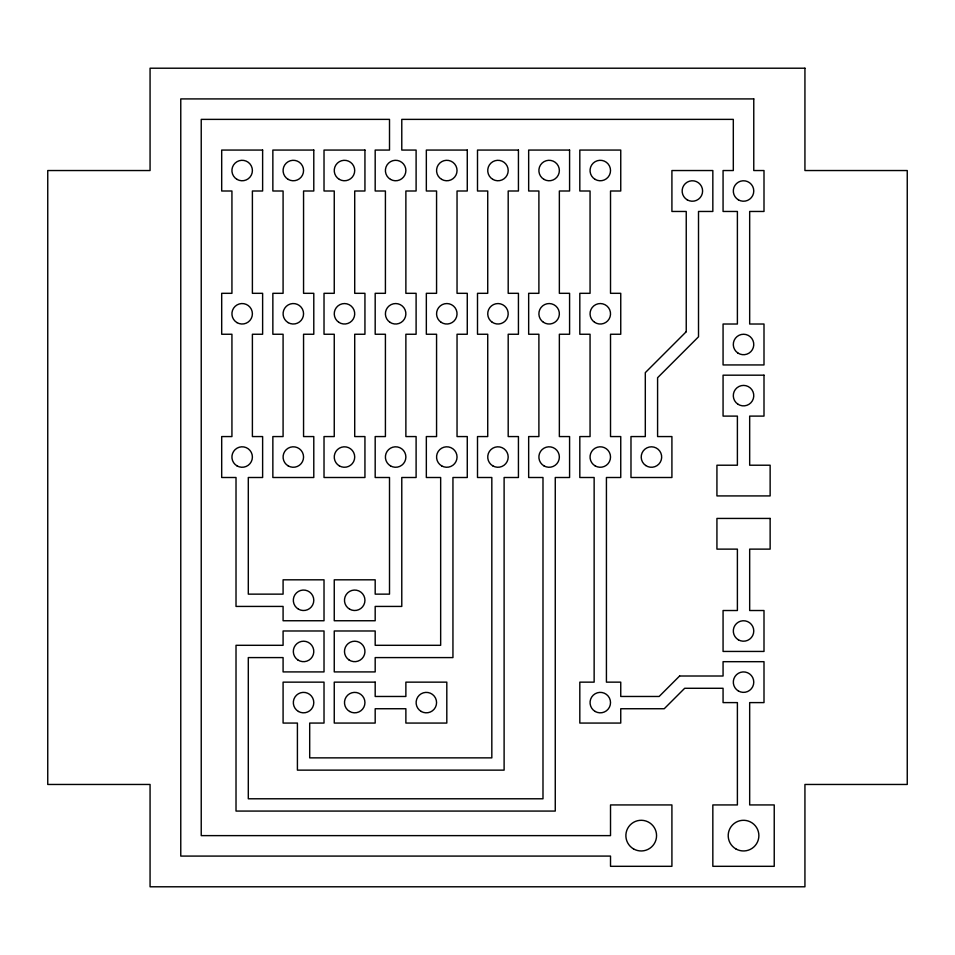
<?xml version="1.0" encoding="UTF-8"?>
<svg xmlns="http://www.w3.org/2000/svg" width="955" height="955" viewBox="0 0 955 955"><rect width="100%" height="100%" fill="white"/><g stroke="black" fill="none" stroke-linecap="round" stroke-linejoin="round"><path stroke-width="1.43" d="M686.239 331.707L645.305 372.641L645.305 436.566L630.98 436.566L630.98 477.5L671.914 477.5L671.914 436.566L657.589 436.566L657.589 377.726L698.511 336.793L698.511 211.461L712.836 211.461L712.836 170.539L671.914 170.539L671.914 211.461L686.239 211.461L686.239 331.707M679.602 676.009L659.141 696.47L620.75 696.47L620.75 682.145L606.425 682.145L606.425 477.5L620.75 477.5L620.75 436.566L610.52 436.566L610.52 334.25L620.75 334.25L620.75 293.316L610.52 293.316L610.52 191L620.75 191L620.75 150.066L579.816 150.066L579.816 191L590.059 191L590.059 293.316L579.816 293.316L579.816 334.25L590.059 334.25L590.059 436.566L579.816 436.566L579.816 477.5L594.141 477.5L594.141 682.145L579.816 682.145L579.816 723.066L620.75 723.066L620.75 708.741L664.226 708.741L684.687 688.28L723.066 688.28L723.066 702.605L737.391 702.605L737.391 804.934L712.836 804.934L712.836 866.316L774.23 866.316L774.23 804.934L749.675 804.934L749.675 702.605L764 702.605L764 661.684L723.066 661.684L723.066 676.009L679.602 676.009M804.934 68.211L150.066 68.211L150.066 170.539L47.75 170.539L47.75 784.461L150.066 784.461L150.066 886.789L804.934 886.789L804.934 784.461L907.25 784.461L907.25 170.539L804.934 170.539L804.934 68.211M753.77 98.914L180.77 98.914L180.77 856.086L610.52 856.086L610.52 866.316L671.914 866.316L671.914 804.934L610.52 804.934L610.52 835.625L201.23 835.625L201.23 119.375L389.509 119.375L389.509 150.066L375.184 150.066L375.184 191L385.414 191L385.414 293.316L375.184 293.316L375.184 334.25L385.414 334.25L385.414 436.566L375.184 436.566L375.184 477.5L389.509 477.5L389.509 594.141L375.184 594.141L375.184 579.816L334.25 579.816L334.25 620.75L375.184 620.75L375.184 606.425L401.78 606.425L401.78 477.5L416.105 477.5L416.105 436.566L405.875 436.566L405.875 334.25L416.105 334.25L416.105 293.316L405.875 293.316L405.875 191L416.105 191L416.105 150.066L401.78 150.066L401.78 119.375L733.309 119.375L733.309 170.539L723.066 170.539L723.066 211.461L737.391 211.461L737.391 324.02L723.066 324.02L723.066 364.941L764 364.941L764 324.02L749.675 324.02L749.675 211.461L764 211.461L764 170.539L753.77 170.539L753.77 98.914M262.625 150.066L221.691 150.066L221.691 191L231.934 191L231.934 293.316L221.691 293.316L221.691 334.25L231.934 334.25L231.934 436.566L221.691 436.566L221.691 477.5L236.016 477.5L236.016 606.425L283.086 606.425L283.086 620.75L324.02 620.75L324.02 579.816L283.086 579.816L283.086 594.141L248.3 594.141L248.3 477.5L262.625 477.5L262.625 436.566L252.395 436.566L252.395 334.25L262.625 334.25L262.625 293.316L252.395 293.316L252.395 191L262.625 191L262.625 150.066M313.789 150.066L272.855 150.066L272.855 191L283.086 191L283.086 293.316L272.855 293.316L272.855 334.25L283.086 334.25L283.086 436.566L272.855 436.566L272.855 477.5L313.789 477.5L313.789 436.566L303.559 436.566L303.559 334.25L313.789 334.25L313.789 293.316L303.559 293.316L303.559 191L313.789 191L313.789 150.066M364.941 150.066L324.02 150.066L324.02 191L334.25 191L334.25 293.316L324.02 293.316L324.02 334.25L334.25 334.25L334.25 436.566L324.02 436.566L324.02 477.5L364.941 477.5L364.941 436.566L354.711 436.566L354.711 334.25L364.941 334.25L364.941 293.316L354.711 293.316L354.711 191L364.941 191L364.941 150.066M467.27 150.066L426.336 150.066L426.336 191L436.566 191L436.566 293.316L426.336 293.316L426.336 334.25L436.566 334.25L436.566 436.566L426.336 436.566L426.336 477.5L440.661 477.5L440.661 645.305L375.184 645.305L375.184 630.98L334.25 630.98L334.25 671.914L375.184 671.914L375.184 657.589L452.945 657.589L452.945 477.5L467.27 477.5L467.27 436.566L457.039 436.566L457.039 334.25L467.27 334.25L467.27 293.316L457.039 293.316L457.039 191L467.27 191L467.27 150.066M518.434 150.066L477.5 150.066L477.5 191L487.73 191L487.73 293.316L477.5 293.316L477.5 334.25L487.73 334.25L487.73 436.566L477.5 436.566L477.5 477.5L491.825 477.5L491.825 757.864L309.695 757.864L309.695 723.066L324.02 723.066L324.02 682.145L283.086 682.145L283.086 723.066L297.411 723.066L297.411 770.136L504.109 770.136L504.109 477.5L518.434 477.5L518.434 436.566L508.191 436.566L508.191 334.25L518.434 334.25L518.434 293.316L508.191 293.316L508.191 191L518.434 191L518.434 150.066M569.586 150.066L528.664 150.066L528.664 191L538.895 191L538.895 293.316L528.664 293.316L528.664 334.25L538.895 334.25L538.895 436.566L528.664 436.566L528.664 477.5L542.989 477.5L542.989 798.786L248.3 798.786L248.3 657.589L283.086 657.589L283.086 671.914L324.02 671.914L324.02 630.98L283.086 630.98L283.086 645.305L236.016 645.305L236.016 811.07L555.261 811.07L555.261 477.5L569.586 477.5L569.586 436.566L559.355 436.566L559.355 334.25L569.586 334.25L569.586 293.316L559.355 293.316L559.355 191L569.586 191L569.586 150.066M764 375.184L723.066 375.184L723.066 416.105L737.391 416.105L737.391 465.216L716.93 465.216L716.93 495.92L770.136 495.92L770.136 465.216L749.675 465.216L749.675 416.105L764 416.105L764 375.184M770.136 518.434L716.93 518.434L716.93 549.125L737.391 549.125L737.391 610.52L723.066 610.52L723.066 651.441L764 651.441L764 610.52L749.675 610.52L749.675 549.125L770.136 549.125L770.136 518.434M375.184 682.145L334.25 682.145L334.25 723.066L375.184 723.066L375.184 708.741L405.875 708.741L405.875 723.066L446.809 723.066L446.809 682.145L405.875 682.145L405.875 696.47L375.184 696.47L375.184 682.145M737.797 352.956A10.23 10.23 0 0 0 753.746 345.209A10.23 10.23 0 0 0 739.063 335.277A10.23 10.23 0 0 0 737.797 352.956M339.371 465.897A10.23 10.23 0 0 0 354.711 457.039A10.23 10.23 0 0 0 339.371 448.17A10.23 10.23 0 0 0 339.371 465.897M339.371 179.397A10.23 10.23 0 0 0 354.711 170.539A10.23 10.23 0 0 0 339.371 161.67A10.23 10.23 0 0 0 339.371 179.397M737.797 404.12A10.23 10.23 0 0 0 753.746 396.373A10.23 10.23 0 0 0 739.063 386.441A10.23 10.23 0 0 0 737.797 404.12M288.207 179.397A10.23 10.23 0 0 0 303.559 170.539A10.23 10.23 0 0 0 288.207 161.67A10.23 10.23 0 0 0 288.207 179.397M492.852 179.397A10.23 10.23 0 0 0 508.191 170.539A10.23 10.23 0 0 0 492.852 161.67A10.23 10.23 0 0 0 492.852 179.397M738.418 639.838A10.23 10.23 0 0 0 753.77 630.98A10.23 10.23 0 0 0 738.418 622.123A10.23 10.23 0 0 0 738.418 639.838M738.418 691.002A10.23 10.23 0 0 0 753.77 682.145A10.23 10.23 0 0 0 738.418 673.287A10.23 10.23 0 0 0 738.418 691.002M595.168 711.463A10.23 10.23 0 0 0 610.52 702.605A10.23 10.23 0 0 0 595.168 693.748A10.23 10.23 0 0 0 595.168 711.463M492.231 322.265A10.23 10.23 0 0 0 508.167 314.517A10.23 10.23 0 0 0 493.496 304.585A10.23 10.23 0 0 0 492.231 322.265M594.547 322.265A10.23 10.23 0 0 0 610.496 314.517A10.23 10.23 0 0 0 595.813 304.585A10.23 10.23 0 0 0 594.547 322.265M389.903 322.265A10.23 10.23 0 0 0 405.851 314.517A10.23 10.23 0 0 0 391.168 304.585A10.23 10.23 0 0 0 389.903 322.265M288.207 322.647A10.23 10.23 0 0 0 303.559 313.789A10.23 10.23 0 0 0 288.207 304.92A10.23 10.23 0 0 0 288.207 322.647M298.438 609.147A10.23 10.23 0 0 0 313.789 600.289A10.23 10.23 0 0 0 298.438 591.42A10.23 10.23 0 0 0 298.438 609.147M421.227 711.463A10.23 10.23 0 0 0 436.566 702.605A10.23 10.23 0 0 0 421.227 693.748A10.23 10.23 0 0 0 421.227 711.463M298.438 711.463A10.23 10.23 0 0 0 313.789 702.605A10.23 10.23 0 0 0 298.438 693.748A10.23 10.23 0 0 0 298.438 711.463M349.602 609.147A10.23 10.23 0 0 0 364.941 600.289A10.23 10.23 0 0 0 349.602 591.42A10.23 10.23 0 0 0 349.602 609.147M595.168 179.397A10.23 10.23 0 0 0 610.52 170.539A10.23 10.23 0 0 0 595.168 161.67A10.23 10.23 0 0 0 595.168 179.397M441.067 322.265A10.23 10.23 0 0 0 457.015 314.517A10.23 10.23 0 0 0 442.332 304.585A10.23 10.23 0 0 0 441.067 322.265M645.711 465.515A10.23 10.23 0 0 0 661.648 457.767A10.23 10.23 0 0 0 646.977 447.835A10.23 10.23 0 0 0 645.711 465.515M687.254 199.858A10.23 10.23 0 0 0 702.605 191A10.23 10.23 0 0 0 687.254 182.142A10.23 10.23 0 0 0 687.254 199.858M738.418 199.858A10.23 10.23 0 0 0 753.77 191A10.23 10.23 0 0 0 738.418 182.142A10.23 10.23 0 0 0 738.418 199.858M237.043 322.647A10.23 10.23 0 0 0 252.395 313.789A10.23 10.23 0 0 0 237.043 304.92A10.23 10.23 0 0 0 237.043 322.647M543.395 322.265A10.23 10.23 0 0 0 559.332 314.517A10.23 10.23 0 0 0 544.648 304.585A10.23 10.23 0 0 0 543.395 322.265M338.75 322.265A10.23 10.23 0 0 0 354.687 314.517A10.23 10.23 0 0 0 340.016 304.585A10.23 10.23 0 0 0 338.75 322.265M544.004 465.897A10.23 10.23 0 0 0 559.355 457.039A10.23 10.23 0 0 0 544.004 448.17A10.23 10.23 0 0 0 544.004 465.897M237.043 465.897A10.23 10.23 0 0 0 252.395 457.039A10.23 10.23 0 0 0 237.043 448.17A10.23 10.23 0 0 0 237.043 465.897M441.688 465.897A10.23 10.23 0 0 0 457.039 457.039A10.23 10.23 0 0 0 441.688 448.17A10.23 10.23 0 0 0 441.688 465.897M349.602 711.463A10.23 10.23 0 0 0 364.941 702.605A10.23 10.23 0 0 0 349.602 693.748A10.23 10.23 0 0 0 349.602 711.463M297.817 659.917A10.23 10.23 0 0 0 313.765 652.181A10.23 10.23 0 0 0 299.082 642.238A10.23 10.23 0 0 0 297.817 659.917M348.981 659.917A10.23 10.23 0 0 0 364.917 652.181A10.23 10.23 0 0 0 350.246 642.238A10.23 10.23 0 0 0 348.981 659.917M237.043 179.397A10.23 10.23 0 0 0 252.395 170.539A10.23 10.23 0 0 0 237.043 161.67A10.23 10.23 0 0 0 237.043 179.397M390.523 179.397A10.23 10.23 0 0 0 405.875 170.539A10.23 10.23 0 0 0 390.523 161.67A10.23 10.23 0 0 0 390.523 179.397M288.207 465.897A10.23 10.23 0 0 0 303.559 457.039A10.23 10.23 0 0 0 288.207 448.17A10.23 10.23 0 0 0 288.207 465.897M595.168 465.897A10.23 10.23 0 0 0 610.52 457.039A10.23 10.23 0 0 0 595.168 448.17A10.23 10.23 0 0 0 595.168 465.897M492.852 465.897A10.23 10.23 0 0 0 508.191 457.039A10.23 10.23 0 0 0 492.852 448.17A10.23 10.23 0 0 0 492.852 465.897M390.523 465.897A10.23 10.23 0 0 0 405.875 457.039A10.23 10.23 0 0 0 390.523 448.17A10.23 10.23 0 0 0 390.523 465.897M544.004 179.397A10.23 10.23 0 0 0 559.355 170.539A10.23 10.23 0 0 0 544.004 161.67A10.23 10.23 0 0 0 544.004 179.397M441.688 179.397A10.23 10.23 0 0 0 457.039 170.539A10.23 10.23 0 0 0 441.688 161.67A10.23 10.23 0 0 0 441.688 179.397M633.535 848.911A15.352 15.352 0 0 0 656.562 835.625A15.352 15.352 0 0 0 633.535 822.339A15.352 15.352 0 0 0 633.535 848.911M735.863 848.911A15.352 15.352 0 0 0 758.879 835.625A15.352 15.352 0 0 0 735.863 822.339A15.352 15.352 0 0 0 735.863 848.911"/></g></svg>
